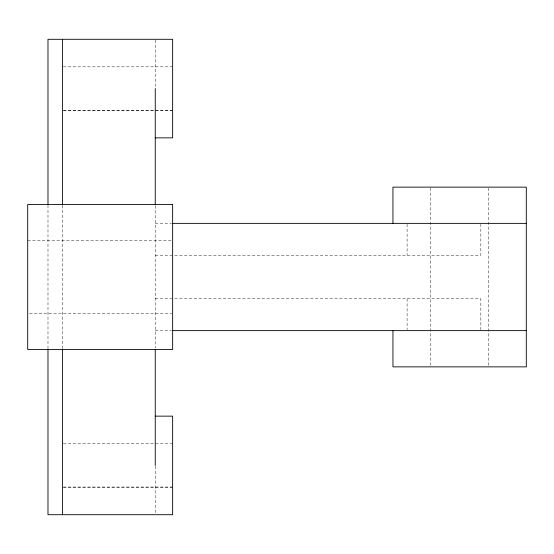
<?xml version="1.0" encoding="UTF-8"?>
<svg xmlns="http://www.w3.org/2000/svg" width="554" height="554" viewBox="0 0 554 554"><rect width="100%" height="100%" fill="white"/><g stroke="black" fill="none" stroke-linecap="round" stroke-linejoin="round"><path stroke-width="0.42" stroke-dasharray="2.77 2.08" d="M63.35 66.833L172.64 66.833M63.35 110.225L172.64 110.225M63.35 110.315L172.64 110.315M155.252 223.373L171.615 223.373M27.7 240.761L171.782 240.761M155.252 255.256L480.83 255.256L480.83 224.232M155.252 298.744L480.83 298.744L480.83 329.769M29.424 313.239L171.782 313.239M155.252 330.627L171.615 330.627M63.35 443.685L172.64 443.685M63.35 487.07L172.64 487.07M63.35 487.167L172.64 487.167M488.614 188L488.614 366.866M430.638 188L430.638 366M407.107 224.232L407.107 255.256M407.107 298.744L407.107 329.769M155.252 40.047L155.252 87.719M155.252 205.631L155.252 348.078M155.252 466.226L155.252 513.953M62.484 205.257L62.484 348.743M47.99 205.257L47.99 348.743"/><path stroke-width="0.83" d="M155.252 137.856L172.64 137.856L172.64 39.292L47.99 39.292L47.99 204.391M172.405 223.373L526.189 223.373M172.405 330.627L526.189 330.627M155.252 416.144L172.64 416.144L172.64 514.708L47.99 514.708L47.99 349.609M392.952 223.373L392.952 187.134L526.3 187.134L526.3 366.866L392.952 366.866L392.952 330.627M155.252 88.578L155.252 204.53M155.252 349.47L155.252 465.422M62.484 39.292L62.484 204.53M62.484 349.47L62.484 514.708M172.64 204.53L27.7 204.53L27.7 349.47L172.64 349.47L172.64 204.53"/></g></svg>
